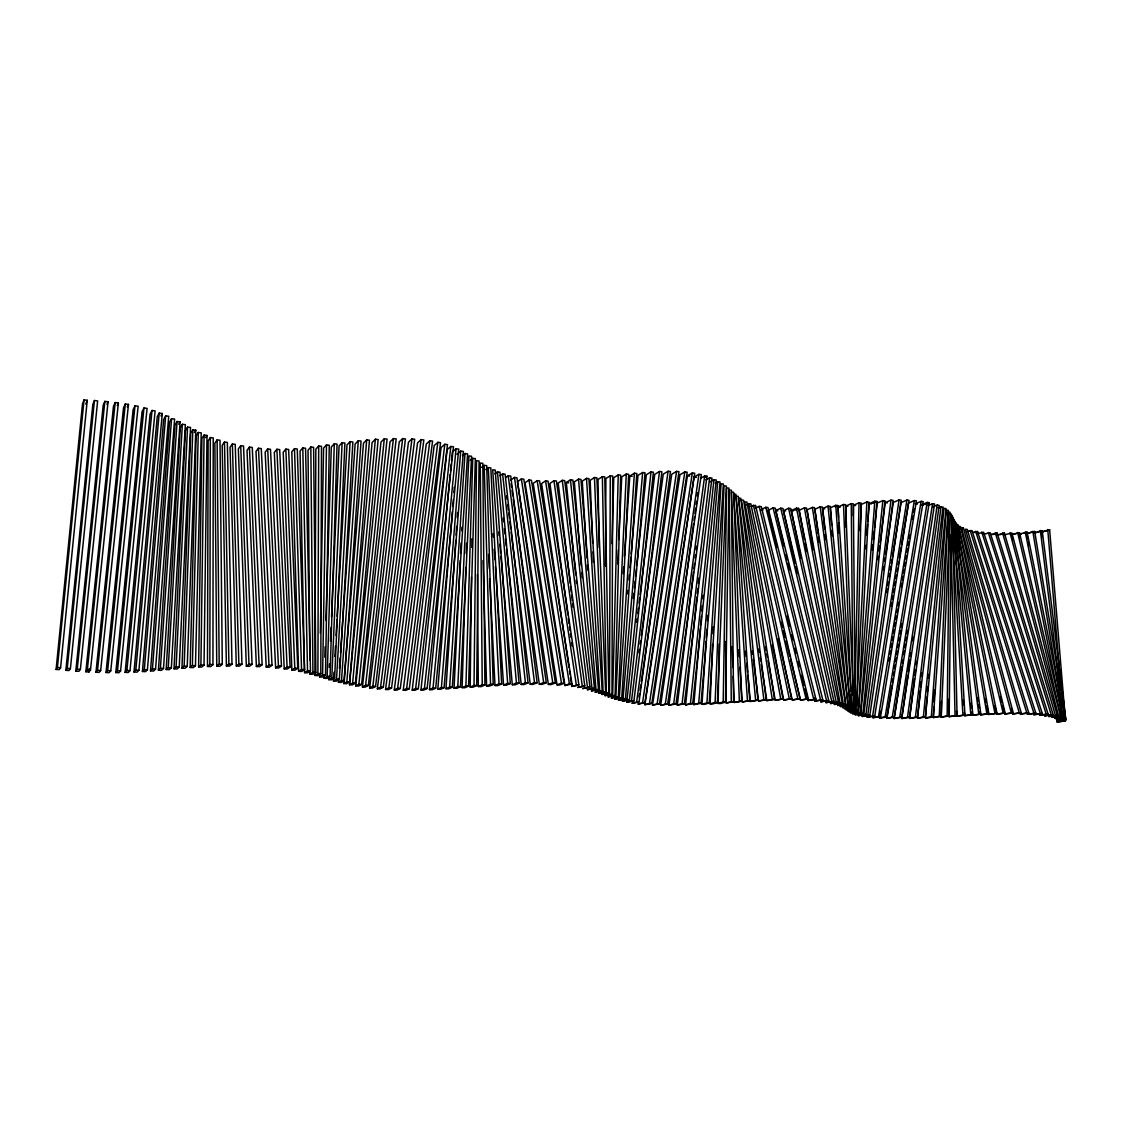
<?xml version="1.0" encoding="UTF-8"?>
<svg xmlns="http://www.w3.org/2000/svg" width="1122" height="1122" viewBox="0 0 1122 1122"><rect width="100%" height="100%" fill="white"/><g stroke="black" fill="none" stroke-linecap="round" stroke-linejoin="round"><path stroke-width="1.5" d="M212.942 664.673L213.236 437.917L210.333 437.58L208.117 440.876L207.486 666.44L210.571 666.622L212.942 664.673L209.842 664.476L207.486 666.44M209.842 664.476L210.333 437.58M320.794 673.817L321.481 446.332L318.704 445.995L315.843 449.179L314.889 675.458L317.778 675.64L320.794 673.817L317.891 673.635L314.889 675.458M317.891 673.635L318.704 445.995M605.515 566.105L605.88 478.575L610.284 475.77L612.696 476.065L611.981 694.252L604.968 695.64L611.981 694.252M609.498 694.097L610.284 475.77M470.188 687.057L474.031 685.402L476.499 460.707L479.08 461.016L476.696 685.556L472.839 687.225L470.188 687.057L471.45 577.129M941.4 701.404L941.218 717.126L947.164 715.85L949.352 520.804M941.218 717.126L949.198 715.976L951.428 514.072L949.422 513.834M204.022 665.15L207.009 435.434L204.092 435.098L201.904 438.422L198.622 666.903L201.708 667.085L204.022 665.15L200.908 664.953L198.622 666.903M471.787 547.466L471.899 538.742M200.908 664.953L204.092 435.098M718.164 703.41L723.213 701.965L726.677 487.86L728.949 488.126L725.527 702.106L720.464 703.55L718.164 703.41L719.16 644.084M320.345 633.215L323.571 448.113L326.488 444.915L329.265 445.238L325.492 675.234L322.463 677.043L319.588 676.861L319.644 673.368M319.588 676.861L322.589 675.065L326.488 444.915M854.669 710.394L859.031 502.782L861.149 503.035L856.801 710.521L849.073 711.741L856.801 710.521M853.281 515.755L853.505 505.265L859.031 502.782M190.137 667.478L196.126 435.869L198.299 432.503L201.231 432.854L195.466 665.725L193.208 667.66L190.137 667.478L192.367 665.528L195.466 665.725M192.367 665.528L198.299 432.503M612.065 543.791L613.776 477.706L618.236 474.887L620.648 475.181L615.108 695.43L608.124 696.818L615.108 695.43M612.654 695.289L618.236 474.887M325.941 620.452L331.299 447.019L334.272 443.807L337.049 444.13L330.064 676.65L327.021 678.431L324.16 678.263L324.272 674.757M324.819 657.24L325.142 646.721M324.16 678.263L327.189 676.468L334.272 443.807M470.272 460.343L472.755 458.337L475.363 458.646L468.575 686.131L464.774 687.786L462.124 687.618L465.784 567.522M466.205 553.609L466.528 543.16M462.124 687.618L465.911 685.963L472.755 458.337M187.234 666.37L195.789 430.175L192.83 429.824L190.684 433.232L181.96 668.123L185.046 668.305L187.234 666.37L184.134 666.188L181.96 668.123M184.134 666.188L192.83 429.824M710.114 703.859L715.107 702.414L724.041 485.784L726.327 486.05L717.421 702.554L712.428 703.999L710.114 703.859L712.596 644.323M713.031 633.818L713.326 626.805M331.523 616.848L339.082 445.939L342.112 442.713L344.889 443.036L334.651 678.039L331.593 679.806L328.76 679.637L328.914 676.145M329.293 667.422L329.447 663.929M330.457 641.265L331.074 627.31M328.76 679.637L331.789 677.87L342.112 442.713M933.364 717.547L939.268 716.271L948.104 511.983L950.11 512.221L941.302 716.397L933.364 717.547L933.827 707.126M934.051 701.923L934.57 689.764M174.022 668.796L185.439 430.525L187.556 427.089L190.544 427.454L179.225 667.071L177.094 668.993L174.022 668.796L176.126 666.875L187.556 427.089M617.661 563.917L618.32 549.99M618.811 539.542L621.742 476.864L626.272 474.031L628.671 474.326L618.348 696.608L611.378 697.968L618.348 696.608M615.908 696.453L626.272 474.031M454.059 688.179L457.79 686.524L468.954 455.939L471.563 456.247L460.455 686.678L456.71 688.333L454.059 688.179L460.272 560.453M460.623 553.455L461.128 542.964M461.731 530.72L461.899 527.214M859.971 530.706L861.303 504.451L866.885 501.955L868.989 502.207L858.47 711.558L850.771 712.765L858.47 711.558M856.605 706.187L866.885 501.955M166.196 669.511L168.258 667.59L182.353 424.312L185.354 424.677L171.357 667.786L169.282 669.694L166.196 669.511L180.263 427.791L182.353 424.312M337.189 616.273L347.007 444.901L350.092 441.661L352.869 441.998L339.363 679.399L336.291 681.152L333.472 680.984L333.977 672.232M334.875 656.496L335.478 646.006M336.081 635.515L336.979 619.779M333.472 680.984L336.53 679.231L350.092 441.661M702.007 704.265L706.944 702.835L721.095 483.722L723.381 484.003L709.258 702.961L704.321 704.406L702.007 704.265L706.075 641.532M706.299 638.039L706.86 629.33M707.421 620.62L707.772 615.389M462.502 455.588L464.985 453.526L467.608 453.849L452.306 687.225L448.632 688.866L445.967 688.698L455.742 540.369M456.079 535.138L456.654 526.414M457.229 517.691L457.58 512.445M445.967 688.698L449.642 687.057L464.985 453.526M158.412 670.199L175.004 425.014L177.08 421.507L180.095 421.872L163.503 668.488L161.484 670.381L158.412 670.199L160.404 668.305L177.08 421.507M623.243 573.651L623.72 566.68M624.421 556.217L629.821 476.065L634.393 473.232L636.805 473.526L621.756 697.744L614.8 699.104L621.756 697.744M619.33 697.604L634.393 473.232M338.69 678.81L338.437 682.288L341.242 682.457L344.328 680.731L361.06 441.044L358.283 440.708L355.127 443.961L340.513 652.724M339.419 668.375L340.148 657.941M338.437 682.288L341.509 680.563L358.283 440.708M925.482 717.912L931.33 716.649L946.351 510.145L948.371 510.398L933.364 716.762L927.501 718.038L925.482 717.912L926.996 697.028M927.389 691.811L927.768 686.594M928.399 677.884L928.651 674.406M150.516 670.872L169.534 422.237L171.568 418.688L174.611 419.067L155.551 669.161L153.602 671.054L150.516 670.872L152.452 668.978L171.568 418.688M865.651 548.84L865.932 545.376M866.745 534.956L867.558 524.549M867.825 521.071L869.185 503.708L874.823 501.211L876.927 501.464L860.448 712.568L852.762 713.76L860.448 712.568M858.316 712.442L874.823 501.211M343.753 683.564L363.5 443.148L366.698 439.88L369.475 440.217L349.643 682.008L346.544 683.719L343.753 683.564L346.852 681.839L349.643 682.008M346.852 681.839L366.698 439.88M457.019 454.242L460.735 451.128L463.386 451.451L444.074 687.716L440.455 689.357L437.804 689.188L452.32 511.674M452.741 506.457L453.316 499.486M453.891 492.53L454.312 487.299M437.804 689.188L441.409 687.562L460.735 451.128M142.424 671.475L163.658 419.474L165.663 415.897L168.735 416.262L147.403 669.778L145.495 671.657L142.424 671.475L144.303 669.582L165.663 415.897M715.247 483.049L717.743 481.689L720.043 481.969L701.026 703.326L693.831 704.616L700.394 628.334M700.689 624.856L701.432 616.188M701.881 610.985L702.33 605.796M702.933 598.853L703.228 595.389M693.831 704.616L698.711 703.185L717.743 481.689M627.703 593.889L628.011 590.396M628.923 579.934L629.372 574.702M629.975 567.732L630.887 557.283M631.195 553.791L637.997 475.363L642.64 472.516L645.038 472.811L625.417 698.852L618.474 700.198L625.417 698.852M623.005 698.711L642.64 472.516M133.995 671.98L157.234 416.753L159.212 413.134L162.297 413.513L138.918 670.283L137.08 672.162L133.995 671.98L135.818 670.1L159.212 413.134M349.503 684.771L372.111 442.503L375.379 439.235L378.156 439.572L355.408 683.228L352.28 684.925L349.503 684.771L352.617 683.074L355.408 683.228M352.617 683.074L375.379 439.235M125.131 672.359L150.082 414.144L152.017 410.484L155.117 410.862L129.998 670.661L128.217 672.541L125.131 672.359L126.898 670.479L152.017 410.484M451.521 460.567L452.362 451.9L456.065 448.758L458.73 449.081L435.701 688.151L432.124 689.778L429.474 689.623L450.188 474.452M450.525 470.988L451.198 464.045M429.474 689.623L433.022 687.996L456.065 448.758M56.1 669.441L82.523 403.724L84.038 399.909L87.25 400.302L60.588 667.716L59.27 669.624L56.1 669.441L57.404 667.52L84.038 399.909M917.558 718.22L923.364 716.944L944.023 508.378L946.042 508.617L925.398 717.07L917.558 718.22L920.321 690.325M920.671 686.832L921.19 681.615M921.709 676.384L922.046 672.891M65.861 670.339L92.86 404.327L94.43 400.526L97.642 400.919L70.406 668.614L69.017 670.521L65.861 670.339L67.222 668.432L94.43 400.526M115.79 672.555L142.059 411.704L143.953 408.015L147.08 408.394L120.587 670.858L118.876 672.737L115.79 672.555L117.487 670.676L143.953 408.015M75.791 671.11L103.21 405.182L104.851 401.396L108.049 401.788L80.377 669.399L78.933 671.293L75.791 671.11L77.222 669.217L104.851 401.396M106.015 672.513L133.153 409.558L134.991 405.841L138.146 406.22L110.755 670.816L109.1 672.695L106.015 672.513L107.628 670.633L134.991 405.841M85.847 671.755L113.476 406.318L115.187 402.56L118.371 402.952L90.475 670.058L88.961 671.938L85.847 671.755L87.334 669.876L115.187 402.56M88.961 671.938L89.325 668.474M95.959 672.232L123.532 407.763L125.313 404.018L128.469 404.411L100.643 670.535L99.059 672.415L95.959 672.232L97.516 670.353L125.313 404.018M355.73 685.907L380.975 442.054L384.299 438.786L387.076 439.123L361.635 684.392L358.479 686.075L355.73 685.907L358.872 684.224L361.635 684.392M358.872 684.224L384.299 438.786M710.212 481.773L713.943 479.711L716.257 479.992L692.737 703.606L685.598 704.911L696.916 597.156M697.281 593.678L697.828 588.475M698.375 583.258L698.922 578.04M872.313 549.934L872.846 544.731M873.393 539.528L874.29 530.846M874.655 527.382L877.166 503.091L882.86 500.594L884.963 500.847L862.874 713.536L855.216 714.714L862.874 713.536M860.756 713.41L882.86 500.594M636.777 565.362L646.314 474.76L650.998 471.913L653.397 472.208L629.428 699.918L622.5 701.264L622.864 697.772M633.299 598.461L633.86 593.243M634.407 588.012L635.136 581.042M635.683 575.81L636.412 568.84M622.5 701.264L627.03 699.777L650.998 471.913M685.598 704.911L690.423 703.48L713.943 479.711M420.946 689.96L447.117 449.627L450.806 446.458L453.484 446.78L427.117 688.487L423.611 690.114L420.946 689.96L424.439 688.333L427.117 688.487M424.439 688.333L450.806 446.458M362.434 686.973L390.035 441.83L393.429 438.562L396.192 438.898L368.353 685.458L365.169 687.127L362.434 686.973L365.604 685.304L368.353 685.458M365.604 685.304L393.429 438.562M369.629 687.926L399.236 441.872L402.672 438.59L405.435 438.926L375.561 686.44L372.35 688.095L369.629 687.926L372.841 686.271L375.561 686.44M412.195 690.156L441.114 447.482L444.789 444.284L447.482 444.607L418.31 688.684L414.86 690.311L412.195 690.156L415.631 688.529L418.31 688.684M415.631 688.529L444.789 444.284M372.841 686.271L402.672 438.59M640.129 594.38L654.743 474.326L659.484 471.478L661.882 471.773L633.916 700.941L627.002 702.26L627.422 698.782M636.735 622.219L637.156 618.741M637.801 613.524L638.432 608.306M639.063 603.089L639.708 597.872M627.002 702.26L631.532 700.801L659.484 471.478M705.878 479.865L709.609 477.79L711.951 478.07L684.392 703.831L677.295 705.121L693.494 572.108M693.915 568.658L694.546 563.482M695.177 558.293L695.598 554.843M696.229 549.654L696.65 546.204M677.295 705.121L682.064 703.69L709.609 477.79M938.02 507.901L943.027 506.934L917.431 717.267L909.647 718.417L914.472 678.628M914.893 675.178L915.524 669.988M916.155 664.799L916.576 661.335M909.647 718.417L915.398 717.154L940.979 506.681M377.343 688.782L408.45 442.194L411.956 438.926L414.705 439.263L383.303 687.295L380.049 688.936L377.343 688.782L380.582 687.127L383.303 687.295M380.582 687.127L411.956 438.926M403.247 690.17L434.186 445.56L437.832 442.334L440.539 442.671L409.306 688.698L405.912 690.325L403.247 690.17L406.627 688.543L409.306 688.698M406.627 688.543L437.832 442.334M878.007 559.794L878.442 556.33M879.101 551.14L879.76 545.937M880.195 542.473L885.23 502.656L890.98 500.146L893.07 500.398L865.946 714.448L858.302 715.626L865.946 714.448M863.842 714.321L890.98 500.146M385.561 689.469L417.566 442.881L421.115 439.614L423.85 439.95L391.55 687.996L388.254 689.623L385.561 689.469L388.843 687.828L391.55 687.996M388.843 687.828L421.115 439.614M394.271 689.946L426.276 443.989L429.866 440.75L432.601 441.086L400.288 688.473L396.95 690.1L394.271 689.946L397.595 688.319L400.288 688.473M397.595 688.319L429.866 440.75M638.965 652.864L639.442 649.386M640.143 644.182L640.62 640.718M641.321 635.515L663.256 474.129L668.067 471.268L670.451 471.563L639.049 701.867L632.121 703.185L639.049 701.867M636.679 701.727L668.067 471.268M700.927 478.07L704.658 475.98L707 476.261L676.019 703.929L668.964 705.233L693.592 523.722M694.055 520.257L694.532 516.807M694.995 513.343L695.696 508.168M696.173 504.704L696.636 501.253M697.351 496.064L697.814 492.6M668.964 705.233L673.691 703.803L704.658 475.98M932.705 506.948L937.151 505.11L939.198 505.363L909.549 717.365L901.793 718.515L907.824 675.276M908.315 671.826L909.998 659.722M910.475 656.258L910.966 652.808M912.649 640.704L913.14 637.24M901.793 718.515L907.502 717.239L937.151 505.11M883.505 569.766L884.01 566.315M884.753 561.14L885.258 557.676M885.763 554.226L893.28 502.46L899.059 499.949L901.162 500.202L869.845 715.275L862.215 716.439L869.845 715.275M867.755 715.149L899.059 499.949M639.063 697.085L639.568 693.62M640.073 690.17L640.844 684.981M641.349 681.531L671.741 474.241L676.594 471.38L678.978 471.675L644.982 702.681L638.053 703.985L644.982 702.681M642.611 702.54L676.594 471.38M660.662 705.205L693.985 477.145L698.936 474.326L701.292 474.62L667.674 703.915L660.662 705.205L667.674 703.915M665.332 703.775L698.936 474.326M644.884 704.616L679.932 474.774L684.827 471.913L687.197 472.208L651.84 703.326L644.884 704.616L651.84 703.326M652.541 705.023L687.421 475.77L692.344 472.937L694.714 473.232L659.526 703.732L652.541 705.023L659.526 703.732M657.169 703.592L692.344 472.937M649.484 703.185L684.827 471.913M928.09 505.531L932.536 503.68L934.584 503.932L901.822 717.337L894.108 718.487L902.032 666.692M902.565 663.242L903.098 659.792M903.883 654.617L904.416 651.153M904.935 647.703L905.468 644.252M906.001 640.802L906.52 637.352M907.053 633.902L907.586 630.438M894.108 718.487L899.774 717.224L932.536 503.68M886.843 592.556L887.39 589.106M887.951 585.642L888.498 582.178M889.311 576.989L889.858 573.524M890.419 570.074L890.966 566.61M891.513 563.146L892.06 559.682M892.607 556.232L901.106 502.586L906.941 500.075L909.03 500.342L874.739 715.976L867.096 717.14L874.739 715.976M872.65 715.85L906.941 500.075M923.322 505.166L921.26 504.914L927.179 502.432L929.24 502.684L894.346 717.196L886.661 718.346L891.962 685.64M892.523 682.204L893.07 678.754M893.631 675.318L894.192 671.868M894.753 668.432L895.314 664.981M895.861 661.545L896.422 658.095M896.983 654.659L897.544 651.223M898.105 647.773L898.652 644.337M899.213 640.886L899.774 637.45M900.335 634L900.896 630.564M901.443 627.114L902.004 623.678M886.661 718.346L892.285 717.084L927.179 502.432M891.429 606.09L891.99 602.654M892.565 599.218L893.126 595.782M893.701 592.346L894.262 588.924M894.837 585.488L895.398 582.052M895.973 578.615L896.534 575.179M897.109 571.743L897.684 568.321M898.245 564.885L898.82 561.449M899.381 558.013L901.092 547.718M901.653 544.282L908.469 503.077L914.332 500.566L916.422 500.819L880.602 716.537L872.958 717.687L880.602 716.537M878.526 716.411L914.332 500.566M917.277 504.115L915.215 503.862L921.106 501.366L923.182 501.632L887.222 716.93L879.55 718.08L880.7 711.166M889.045 661.068L889.62 657.618M890.195 654.168L890.77 650.704M891.345 647.254L891.92 643.804M892.495 640.339L893.07 636.889M893.645 633.439L894.22 629.975M894.795 626.525L895.37 623.075M895.945 619.61L896.52 616.16M897.095 612.696L897.67 609.246M898.245 605.796L898.82 602.332M901.415 586.792L901.99 583.328M902.565 579.878L903.14 576.428M903.715 572.963L904.29 569.513M904.865 566.063L905.44 562.599M906.015 559.149L906.59 555.699M907.165 552.234L907.74 548.784M908.315 545.334L908.89 541.87M909.465 538.42L910.04 534.97M912.621 519.416L913.196 515.966M913.771 512.502L914.346 509.051M879.55 718.08L885.146 716.818L921.106 501.366M85.735 404.102L87.25 400.302M106.941 404.313L108.049 401.788M117.221 405.449L118.371 402.952M127.277 406.907L128.469 404.411M160.965 415.925L162.297 413.513M178.707 424.214L180.095 421.872M194.358 432.447L195.789 430.175M205.55 437.65L207.009 435.434M217.121 439.908L214.863 443.176L216.756 666.103L219.842 666.286L222.282 664.336L220.01 440.245L217.121 439.908L219.183 664.14L216.756 666.103M224.47 442.068L222.184 445.308L226.406 665.921L229.477 666.117L231.988 664.168L227.345 442.405L224.47 442.068L228.902 663.972L226.406 665.921M232.366 444.003L230.038 447.215L236.307 665.935L239.379 666.117L241.959 664.168L235.227 444.326L232.366 444.003L238.874 663.972L236.307 665.935M240.711 445.7L238.341 448.884L246.349 666.117L249.407 666.3L252.057 664.35L243.544 446.023L240.711 445.7L248.986 664.154L246.349 666.117M249.435 447.131L247.022 450.315L256.391 666.482L259.42 666.664L262.141 664.715L252.268 447.468L249.435 447.131L259.084 664.533L256.391 666.482M258.467 448.253L255.998 451.409L266.223 667.043L269.252 667.225L272.029 665.29L261.272 448.59L258.467 448.253L268.985 665.108L266.223 667.043M267.681 448.996L265.157 452.138L275.619 667.828L278.635 668.011L281.468 666.089L270.486 449.319L267.681 448.996L278.438 665.893L275.619 667.828M276.882 449.277L274.301 452.418L284.231 668.838L287.232 669.021L290.107 667.099L279.673 449.599L276.882 449.277L287.092 666.917L284.231 668.838M285.844 449.137L283.207 452.278L291.888 670.016L294.862 670.199L297.779 668.305L288.635 449.459L285.844 449.137L294.791 668.109L291.888 670.016M294.483 448.66L291.79 451.801L298.62 671.307L301.566 671.489L304.525 669.61L297.26 448.982L294.483 448.66L301.552 669.427L298.62 671.307M302.786 447.93L300.037 451.086L304.581 672.667L307.512 672.849L310.485 670.984L305.563 448.253L302.786 447.93L307.54 670.802L304.581 672.667M309.91 670.563L309.938 674.056L312.856 674.238L315.857 672.401L313.613 447.341L310.836 447.019L308.031 450.188L309.826 660.059M481.661 467.327L484.157 465.364L486.71 465.672L493.203 684.476L489.234 686.145L486.583 685.991L483.021 560.593M485.77 469.557L488.28 467.608L490.819 467.916L501.66 683.985L497.635 685.668L494.984 685.5L489.795 578.882M494.942 473.793L497.453 471.885L499.963 472.18L519.093 683.186L514.942 684.883L512.291 684.715L500.903 556.302M500.089 475.784L502.614 473.891L505.11 474.185L528.055 682.919L523.834 684.616L521.197 684.448L506.653 549.429M505.713 477.635L508.252 475.756L510.734 476.051L537.143 682.751L532.866 684.448L530.229 684.28L511.155 532.165M510.636 480.244L514.465 477.453L516.933 477.748L546.302 682.737L541.968 684.434L539.331 684.266L513.315 499.262M521.365 478.912L517.494 481.675L548.378 684.434L550.986 684.602L555.39 682.905L523.82 479.192L521.365 478.912L552.753 682.737L548.378 684.434M528.981 480.006L525.068 482.769L557.059 684.841L559.668 685.009L564.1 683.326L531.421 480.286L528.981 480.006L561.477 683.158L564.1 683.326M537.158 480.637L533.216 483.386L564.941 685.528L572.01 684.013L539.598 480.917L537.158 480.637L569.401 683.845L572.01 684.013M570.523 677.744L571.813 686.412L578.896 684.911L547.999 481.128L545.572 480.833L541.589 483.582L568.966 667.352M584.814 685.949L577.732 687.435L584.814 685.949L556.4 480.987L553.973 480.707L549.934 483.456L567.844 614.842M589.962 687.071L582.865 688.543L589.962 687.071L564.703 480.623L562.276 480.342L558.181 483.091L570.214 583.23M575.698 574.815L566.315 482.558L570.453 479.795L572.879 480.076L594.464 688.235L587.395 689.693L594.464 688.235M598.503 689.427L591.434 690.872L598.503 689.427L580.944 479.417L578.531 479.122L574.338 481.899L581.182 565.488M602.191 690.633L595.137 692.064L602.191 690.633L588.938 478.645L586.525 478.365L582.276 481.142L586.96 557.844M605.614 691.839L598.573 693.27L605.614 691.839L596.876 477.832L594.464 477.537L590.158 480.328L592.64 543.16M608.839 693.045L601.827 694.462L608.839 693.045L604.786 476.948L602.374 476.668L598.012 479.459L599.218 547.634M309.938 674.056L312.926 672.218L315.857 672.401M704.518 477.663L707 476.261M746.186 504.788L750.828 503.806L791.557 698.711L783.759 700.044L772.427 645.108M750.941 506.331L755.569 505.349L800.084 698.641L792.244 699.988L778.303 638.684M755.429 508.21L759.131 506.373L761.291 506.625L808.331 698.782L800.463 700.128L790.631 659.498M805.133 688.684L808.05 700.507L815.96 699.174L767.953 507.551L765.807 507.298L760.842 509.739L762.974 509.991M814.011 697.702L814.838 701.082L822.763 699.749L775.246 508.14L773.1 507.887L768.107 510.328L777.195 547.466M784.096 546.148L775.709 510.622L780.744 508.196L782.876 508.448L828.723 700.479L820.799 701.797L828.723 700.479M795.161 563.356L783.493 510.706L788.584 508.28L790.701 508.518L833.941 701.306L826.002 702.61L833.941 701.306M801.066 558.391L791.361 510.58L796.494 508.154L798.612 508.406L838.443 702.204L830.518 703.508L838.443 702.204M794.769 510.215L798.612 508.406M842.285 703.157L834.375 704.462L842.285 703.157L806.55 508.112L804.418 507.859L799.257 510.286L804.544 539.5M845.497 704.167L837.615 705.443L845.497 704.167L814.46 507.663L812.342 507.41L807.125 509.837L813.324 549.654M848.148 705.205L840.28 706.481L848.148 705.205L822.314 507.06L820.21 506.821L814.937 509.262L818.05 533.469M824.754 529.318L822.692 508.561L828.008 506.12L830.126 506.359L850.336 706.271L842.496 707.519L850.336 706.271M852.159 707.337L844.347 708.585L852.159 707.337L837.882 505.573L835.778 505.335L830.406 507.789L831.612 525.25M835.189 506.807L837.882 505.573M838.499 517.438L838.092 506.962L843.506 504.493L845.623 504.746L853.772 708.403L845.988 709.637L853.772 708.403M845.96 527.088L845.778 506.106L851.261 503.638L853.365 503.89L855.287 709.469L847.517 710.689L855.287 709.469M872.692 503.343L876.927 501.464M477.411 574.52L478.323 686.51L482.236 684.841L484.9 685.009L482.825 463.358L480.258 463.063L482.236 684.841M484.9 685.009L480.973 686.678L478.323 686.51M486.583 685.991L490.538 684.308L493.203 684.476M924.794 504.535L929.24 502.684M494.984 685.5L499.01 683.817L501.66 683.985M495.405 566.694L503.554 685.079L507.635 683.382L510.3 683.55L495.223 470.09L492.698 469.795L507.635 683.382M510.3 683.55L506.204 685.233L503.554 685.079M512.291 684.715L516.443 683.032L519.093 683.186M521.197 684.448L525.405 682.751L528.055 682.919M530.229 684.28L534.493 682.583L537.143 682.751M539.331 684.266L543.665 682.569L546.302 682.737M960.558 529.191L963.433 528.083L1013.264 712.793L1004.863 713.971L1002.605 705.542M557.059 684.841L561.477 683.158M967.262 531.449L972.045 530.58L1028.79 712.863L1020.319 714.041L1028.79 712.863M564.941 685.528L569.401 683.845M972.746 532.375L977.528 531.505L1035.844 713.129L1027.359 714.307L1035.844 713.129M974.639 532.599L977.528 531.505M977.388 533.637L983.615 532.235L1042.31 713.522L1033.811 714.7L1042.31 713.522M571.813 686.412L578.896 684.911M983.938 534.142L990.179 532.754L1048.102 714.027L1039.589 715.205L1048.102 714.027M990.88 534.451L997.149 533.048L1053.137 714.644L1044.61 715.822L1053.137 714.644M992.76 534.661L997.149 533.048M1057.317 715.373L1048.804 716.523L1057.317 715.373L1004.414 533.132L996.659 535.068L998.524 535.278M999.997 534.745L1004.414 533.132M1004.092 534.928L1011.89 532.992L1060.627 716.173L1052.127 717.323L1060.627 716.173M1012.829 539.71L1011.637 534.605L1019.477 532.67L1063.081 717.028L1054.61 718.178L1063.081 717.028M1019.477 532.67L1011.637 534.605M1019.912 537.536L1019.225 534.1L1027.107 532.165L1064.75 717.954L1056.307 719.09L1064.75 717.954M1024.091 533.245L1027.107 532.165M1034.694 531.491L1026.77 533.441L1034.694 531.491L1065.676 718.907L1057.261 720.029L1065.676 718.907M1065.9 719.875L1057.527 720.997L1065.9 719.875L1042.226 530.678L1034.246 532.641L1036.097 532.852M1037.626 532.319L1042.226 530.678M1065.03 715.654L1049.631 529.738L1041.595 531.688L1043.46 531.912M1045.003 531.365L1049.631 529.738M725.583 641.574L726.186 702.933L733.592 701.615L731.362 490.202L729.104 489.935L731.278 701.474M733.592 701.615L726.186 702.933M733.213 676.243L734.195 702.442L741.656 701.124L733.648 492.278L731.39 492.011L739.356 700.984M741.656 701.124L734.195 702.442M739.959 667.155L742.245 701.951L749.762 700.619L735.906 494.325L733.676 494.059L747.448 700.479M749.762 700.619L742.245 701.951M747.883 675.458L750.352 701.46L757.925 700.128L738.262 496.345L736.032 496.078L755.611 699.988M757.925 700.128L750.352 701.46M753.381 659.54L758.542 701.012L766.172 699.679L740.772 498.322L738.571 498.056L763.858 699.539M766.172 699.679L758.542 701.012M761.291 664.42L766.831 700.605L774.531 699.258L743.606 500.244L741.404 499.991L772.217 699.118M774.531 699.258L766.831 700.605M768.107 660.732L775.26 700.268L783.002 698.922L746.901 502.081L744.713 501.829L780.702 698.782M783.002 698.922L775.26 700.268M783.759 700.044L791.557 698.711M792.244 699.988L800.084 698.641M800.463 700.128L808.331 698.782M808.05 700.507L815.96 699.174M814.838 701.082L822.763 699.749M948.651 699.244L949.03 716.663L957.066 715.513L952.452 515.938L950.46 515.699M957.066 715.513L949.03 716.663M956.547 710.983L956.856 716.187L964.948 715.023L953.349 517.789M964.948 715.023L956.856 716.187M964.373 712.246L964.71 715.71L972.844 714.546L954.219 519.64M972.844 714.546L964.71 715.71M972.157 711.797L972.606 715.247L980.81 714.083L955.229 521.45M980.81 714.083L972.606 715.247M980.011 711.376L980.6 714.826L988.847 713.648L956.491 523.231L954.542 522.992M988.847 713.648L980.6 714.826M986.925 705.92L988.664 714.448L996.967 713.269L958.174 524.942L956.239 524.717M996.967 713.269L988.664 714.448M994.751 705.64L996.771 714.153L1005.13 712.975L960.432 526.569L958.497 526.344L1003.11 712.849M1005.13 712.975L996.771 714.153M1004.863 713.971L1013.264 712.793M1011.315 708.908L1012.773 713.929L1021.216 712.75L967.29 529.444L965.383 529.219L1019.197 712.624M1021.216 712.75L1012.773 713.929M1057.134 721.979L1065.465 720.871L1057.134 721.979L1056.84 718.487M631.532 700.801L633.916 700.941M682.064 703.69L684.392 703.831M117.487 670.676L120.587 670.858M907.502 717.239L909.549 717.365M57.404 667.52L60.588 667.716M107.628 670.633L110.755 670.816M673.691 703.803L676.019 703.929M899.774 717.224L901.822 717.337M67.222 668.432L70.406 668.614M97.516 670.353L100.643 670.535M77.222 669.217L80.377 669.399M87.334 669.876L90.475 670.058M885.146 716.818L887.222 716.93M892.285 717.084L894.346 717.196M176.126 666.875L179.225 667.071M327.189 676.468L330.064 676.65M474.031 685.402L476.696 685.556M168.258 667.59L171.357 667.786M331.789 677.87L334.651 678.039M465.911 685.963L468.575 686.131M723.213 701.965L725.527 702.106M160.404 668.305L163.503 668.488M947.164 715.85L949.198 715.976M336.53 679.231L339.363 679.399M457.79 686.524L460.455 686.678M715.107 702.414L717.421 702.554M152.452 668.978L155.551 669.161M341.509 680.563L344.328 680.731M449.642 687.057L452.306 687.225M939.268 716.271L941.302 716.397M706.944 702.835L709.258 702.961M144.303 669.582L147.403 669.778M441.409 687.562L444.074 687.716M931.33 716.649L933.364 716.762M698.711 703.185L701.026 703.326M135.818 670.1L138.918 670.283M923.364 716.944L925.398 717.07M433.022 687.996L435.701 688.151M627.03 699.777L629.428 699.918M690.423 703.48L692.737 703.606M126.898 670.479L129.998 670.661M915.398 717.154L917.431 717.267M287.092 666.917L290.107 667.099M238.874 663.972L241.959 664.168M228.902 663.972L231.988 664.168M294.791 668.109L297.779 668.305M219.183 664.14L222.282 664.336M301.552 669.427L304.525 669.61M307.54 670.802L310.485 670.984M322.589 675.065L325.492 675.234M552.753 682.737L555.39 682.905M259.084 664.533L262.141 664.715M268.985 665.108L272.029 665.29M278.438 665.893L281.468 666.089M248.986 664.154L252.057 664.35M791.361 510.58L793.478 510.819M783.493 510.706L785.61 510.945M775.709 510.622L777.841 510.875M822.692 508.561L824.796 508.813M1019.225 534.1L1021.076 534.324M963.433 528.083L961.512 527.859L1011.245 712.666M566.315 482.558L568.714 482.839M853.505 505.265L855.609 505.517M845.778 506.106L847.881 506.359M838.092 506.962L840.196 507.2M869.185 503.708L871.275 503.96M629.821 476.065L632.205 476.359M687.421 475.77L689.778 476.065M693.985 477.145L696.341 477.439M885.23 502.656L887.32 502.908M981.722 532.01L1040.318 713.396M988.3 532.529L1046.125 713.901M975.635 531.295L1033.853 713.003M970.137 530.355L1026.784 712.736M995.27 532.824L1051.16 714.532M1002.535 532.908L1055.353 715.247M1000.361 697.099L1001.708 702.162M1010.024 532.782L1058.663 716.046M765.807 507.298L813.674 699.02M773.1 507.887L820.491 699.609M787.167 616.09L789.664 626.23M791.753 634.659L793.016 639.736M795.105 648.165L796.354 653.242M798.443 661.671L799.691 666.749M801.781 675.178L804.292 685.318M759.131 506.373L806.045 698.641M781.627 622.247L782.847 627.324M783.675 630.718L785.316 637.492M786.129 640.872L789.818 656.104M780.744 508.196L826.465 700.338M1017.612 532.445L1061.132 716.916M786.087 554.619L787.279 559.682M788.079 563.076L789.678 569.836M753.409 505.096L797.784 698.501M788.584 508.28L831.683 701.166M795.919 566.75L797.419 573.538M748.64 503.554L789.257 698.557M956.589 526.428L994.933 713.143M796.494 508.154L836.199 702.063M985.537 699.104L986.224 702.512M1025.227 531.94L1062.814 717.828M804.418 507.859L840.055 703.031M805.161 542.936L806.718 551.533M765.611 646.987L766.242 650.423M766.859 653.86L767.476 657.296M955.411 528.139L956 531.576M956.575 535.012L986.827 713.522M977.697 697.589L978.286 701.04M978.861 704.49L979.436 707.926M1032.829 531.281L1061.482 705.023M1063.179 715.345L1063.74 718.781M1027.051 535.166L1027.612 538.63M1028.187 542.08L1028.748 545.53M812.342 507.41L843.295 704.027M758.921 648.923L759.454 652.373M760.239 657.534L760.772 660.984M545.572 480.833L576.301 684.743M569.485 670.816L570.004 674.28M514.465 477.453L543.665 682.569M511.113 483.708L511.604 487.158M512.095 490.623L512.824 495.812M553.973 480.707L582.248 685.78M568.307 618.292L569.022 623.481M569.485 626.932L569.962 630.396M570.425 633.846L570.902 637.31M571.603 642.499L572.08 645.949M954.177 528.167L954.64 531.632M955.327 536.849L978.777 713.957M971.021 703.157L971.708 708.347M820.21 506.821L845.946 705.065M818.499 536.933L819.158 542.122M508.252 475.756L534.493 682.583M1040.36 530.468L1060.29 690.24M752.315 650.9L752.75 654.364M506.611 495.854L507.046 499.318M507.691 504.507L508.336 509.683M508.771 513.147L509.43 518.336M509.851 521.786L510.72 528.7M562.276 480.342L587.395 686.902M570.635 586.68L571.252 591.869M571.673 595.319L572.29 600.494M572.711 603.945L573.118 607.395M502.614 473.891L525.405 682.751M503.287 518.266L503.666 521.73M504.409 528.658L504.97 533.848M505.531 539.037L506.274 545.965M570.453 479.795L591.925 688.081M828.008 506.12L848.148 706.131M576.231 580.032L576.582 583.51M825.273 534.507L825.792 539.696M953.083 528.111L953.574 533.329M954.247 540.299L970.825 714.419M963.237 700.128L963.728 705.317M745.583 651.195L746.074 656.398M746.733 663.326L747.547 671.994M497.453 471.885L516.443 683.032M498.757 532.01L499.066 535.489M499.837 544.156L500.594 552.837M1047.766 529.514L1060.248 680.759M578.531 479.122L595.978 689.273M1041.735 533.441L1042.029 536.933M581.743 572.458L582.178 577.676M835.778 505.335L849.985 707.197M831.977 530.482L832.342 535.727M493.119 533.609L493.357 537.087M494.199 549.275L494.914 559.724M738.809 649.75L739.272 656.707M586.525 478.365L599.681 690.479M587.381 564.815L587.704 570.046M951.975 528.041L962.914 714.91M488.28 467.608L499.01 683.817M488.603 554.422L489.276 568.405M594.464 477.537L603.103 691.685M843.506 504.493L850.911 690.857M851.051 694.336L851.612 708.277M838.695 522.684L839.102 533.16M592.991 551.884L593.412 562.36M732.119 646.553L732.89 667.506M484.157 465.364L490.538 684.308M950.909 534.97L955.046 715.387M602.374 476.668L606.357 692.891M851.261 503.638L853.001 695.388M310.836 447.019L312.926 672.218"/></g></svg>
